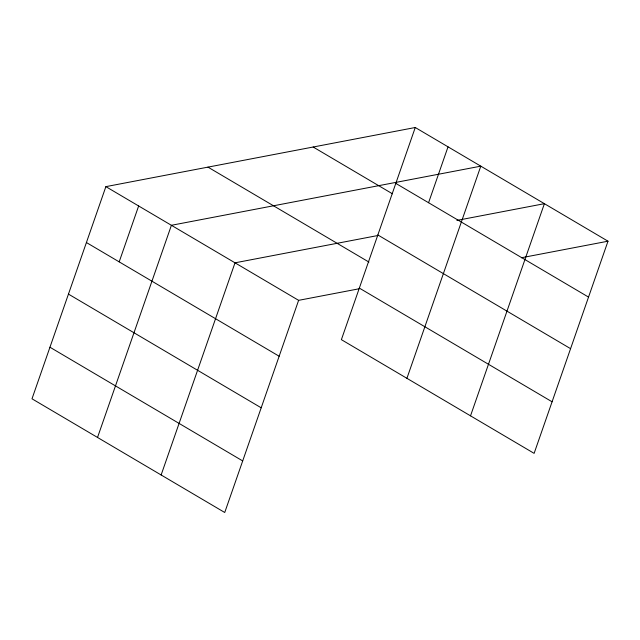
<?xml version="1.0" encoding="UTF-8"?>
<svg xmlns="http://www.w3.org/2000/svg" width="640" height="640" viewBox="0 0 640 640"><rect width="100%" height="100%" fill="white"/><g stroke="black" fill="none" stroke-linecap="round" stroke-linejoin="round"><path stroke-width="0.96" d="M415.264 127.504L341.384 339.656L534.12 453.36L608 241.2L415.264 127.504L105.88 186.64L32 398.8L224.736 512.496L298.616 300.344L358.896 288.816M119.184 261.864L138.648 205.968M97.528 437.456L171.408 225.296L480.8 166.16L406.92 378.32M161.128 474.976L235.008 262.824L378.016 235.488M428.568 202.72L448.032 146.832M470.52 415.84L544.4 203.68L456.888 220.408M521.464 257.744L608 241.2M395.8 183.392L588.536 297.096M313.168 147.016L392.448 193.792M377.848 234.96L570.576 348.664M207.976 167.128L368.912 262.064M359.344 288.096L552.08 401.792M105.88 186.64L298.616 300.344M86.416 242.536L279.152 356.232M68.456 294.104L261.192 407.8M49.96 347.232L242.688 460.928"/></g></svg>
